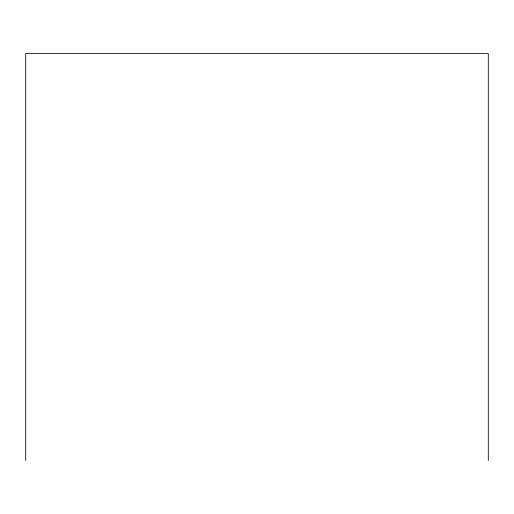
<?xml version="1.0" encoding="UTF-8"?>
<svg xmlns="http://www.w3.org/2000/svg" width="514" height="514" viewBox="0 0 514 514"><rect width="100%" height="100%" fill="white"/><g stroke="black" fill="none" stroke-linecap="round" stroke-linejoin="round"><path stroke-width="0.77" d="M488.3 460.435L488.3 53.565L25.7 53.565L25.7 460.435"/></g></svg>
